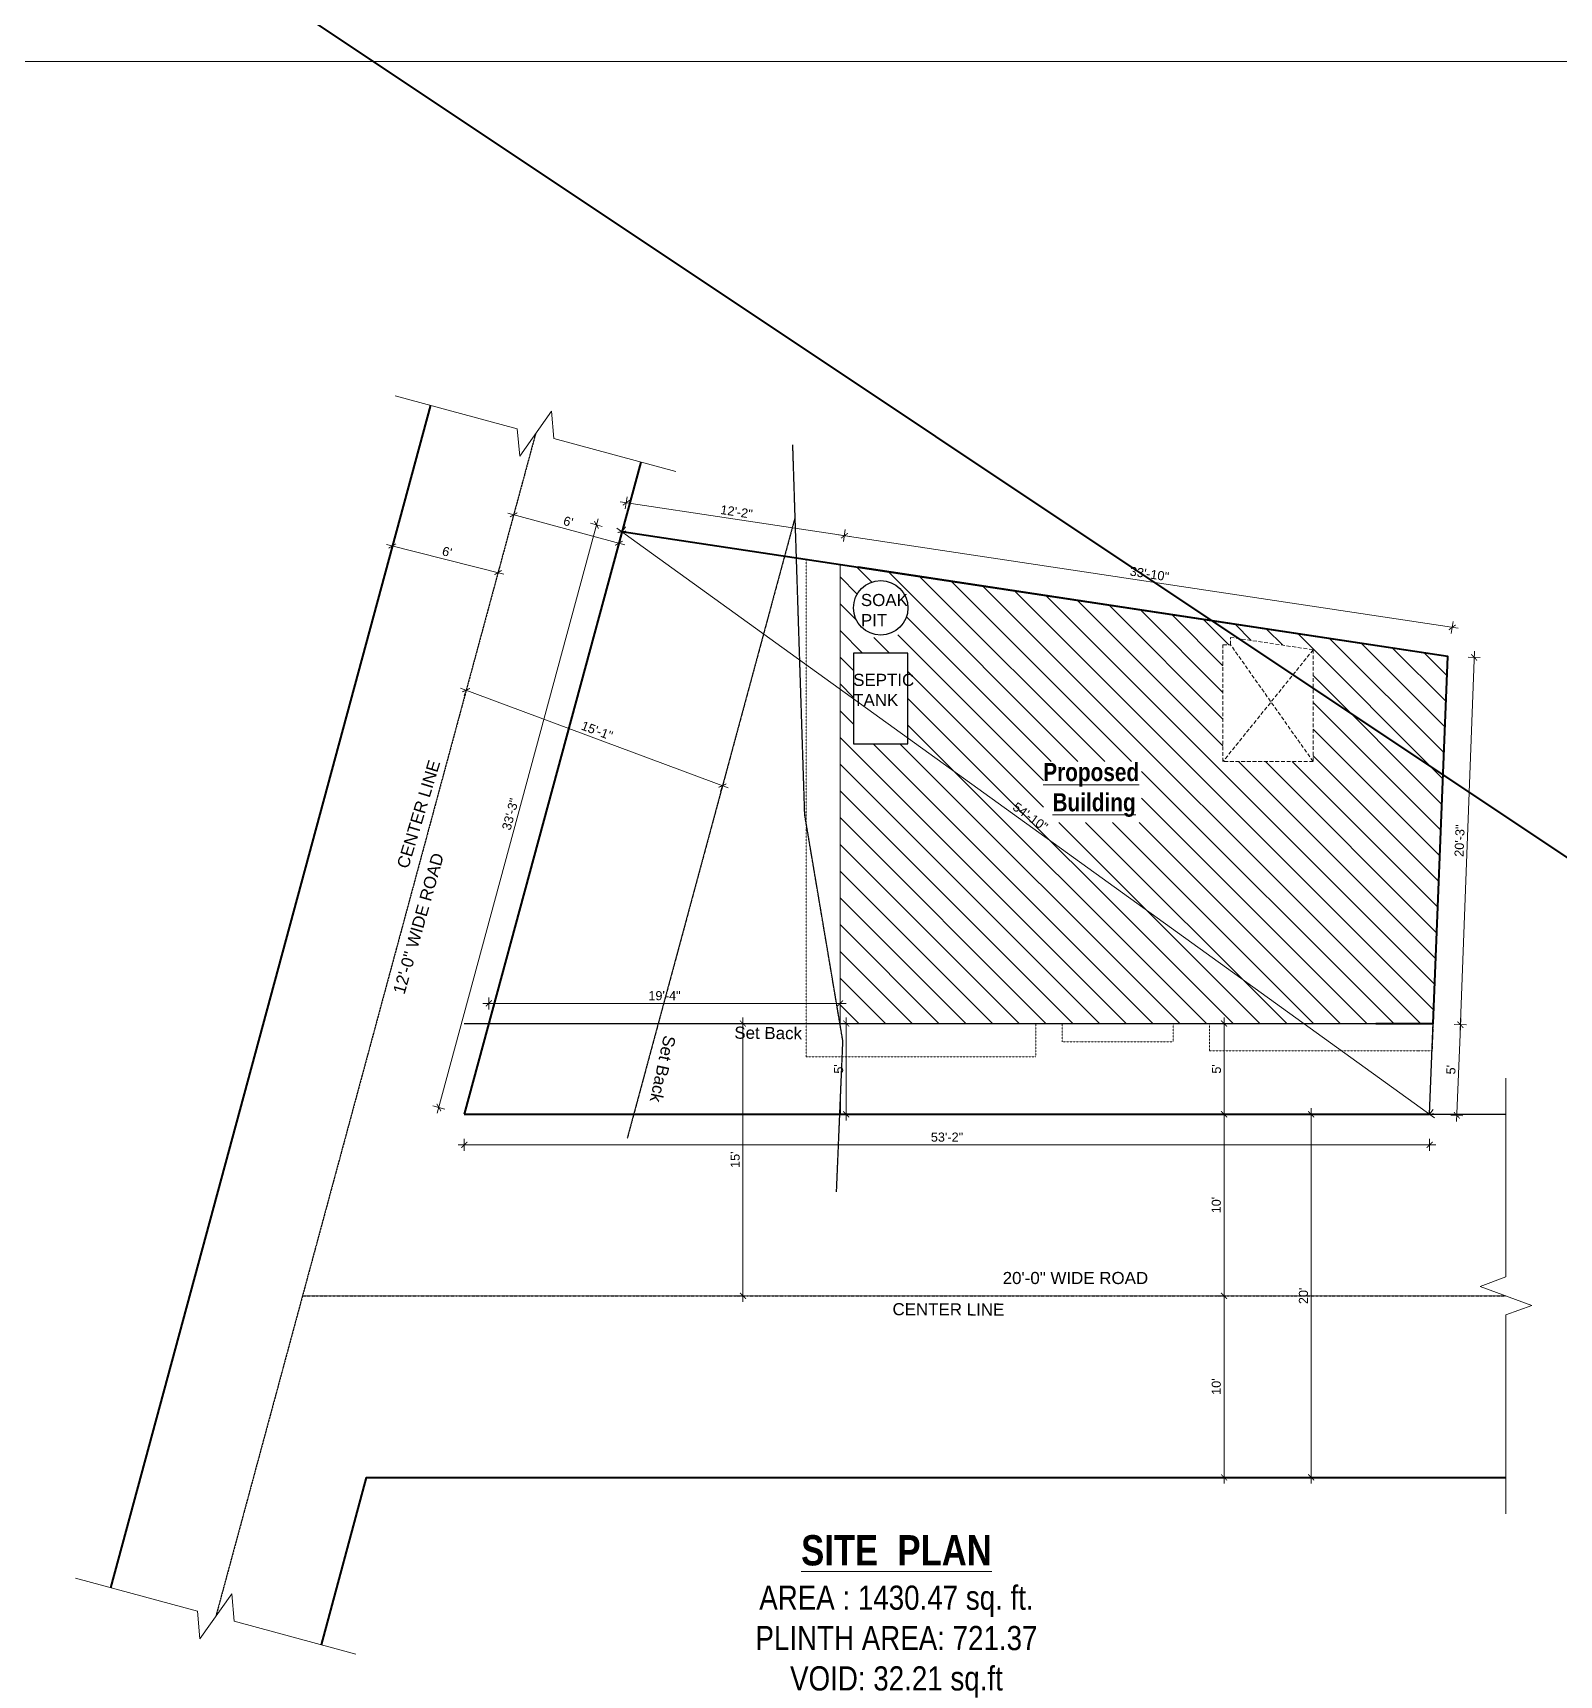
# Model space of a CAD drawing. Header units: inches. Extents: x 141029 to 151573, y -22384 to -18036.
# Drawn here: x 142529 to 143538, y -20148 to -19062 of the extents above; entities that cross this region are included whole.
import ezdxf

# ---------------------------------------------------------------- set-up
doc = ezdxf.new("R2010")
doc.units = ezdxf.units.IN
doc.header["$LTSCALE"] = 0.5
doc.header["$MEASUREMENT"] = 0
doc.header["$PDMODE"] = 66
doc.linetypes.add('CENTER', pattern=[2, 1.25, -0.25, 0.25, -0.25])
doc.linetypes.add('HIDDEN', pattern=[0.375, 0.25, -0.125])
doc.layers.add('A-Hatch', color=7, linetype='Continuous')
doc.layers.add('furniture', color=31, linetype='Continuous')
for name, color, linetype, lineweight in [('DIM', 4, 'Continuous', 5), ('DIM 1-100', 4, 'Continuous', 13), ('F-FURNITURE', 30, 'Continuous', 13), ('HACTH', 253, 'Continuous', 9), ('Text-100.w', 254, 'Continuous', 9), ('TEXTLAYER', 7, 'Continuous', 18), ('Toilet', 7, 'Continuous', 25), ('wall', 1, 'Continuous', 40)]:
    doc.layers.add(name, color=color, linetype=linetype, lineweight=lineweight)
doc.styles.add('arial', font='arial.ttf')
doc.styles.get("Standard").update_dxf_attribs({"font": 'arial.ttf'})
doc.dimstyles.new('1 by 96', dxfattribs={"dimtxt": 6, "dimasz": 4, "dimexe": 4, "dimexo": 4, "dimgap": 2, "dimtad": 1, "dimdec": 0, "dimzin": 0, "dimdsep": 46, "dimlunit": 4, "dimtxsty": 'Standard', "dimblk": 'ARCHTICK', "dimcen": 0, "dimdle": 4, "dimadec": 0, "dimazin": 0, "dimtfac": 1, "dimtdec": 0, "dimtix": 1, "dimtofl": 0, "dimtmove": 1, "dimatfit": 3, "dimldrblk": 'ARCHTICK', "dimfxl": 4, "dimfxlon": 1, "dimtolj": 1, "dimtzin": 0, "dimlwd": -1, "dimlwe": -1, "dimarcsym": 0})

# ---------------------------------------------------------------- blocks, each defined once
blk = doc.blocks.new('_ArchTick')
at = {"color": 0, "linetype": 'ByBlock', "const_width": 0.15}
blk.add_lwpolyline([(-0.5, -0.5), (0.5, 0.5)], dxfattribs=at)
blk = doc.blocks.new('*D648')
at = {"layer": 'Defpoints', "color": 0, "ltscale": 100, "transparency": 16777216}
for p in [(142849.5, -19371.5), (142916.4, -19399.9), (142919, -19390.3)]:
    blk.add_point(p, dxfattribs=at)
at = {"layer": 'DIM', "color": 0, "ltscale": 100, "transparency": 16777216}
for p, q in [((142847.7, -19378.2), (142845.9, -19384.9)), ((142843, -19380), (142920.3, -19400.9)), ((142917.2, -19397), (142915.4, -19403.7))]:
    blk.add_line(p, q, dxfattribs=at)
at = {"layer": 'DIM', "color": 0, "ltscale": 100, "transparency": 16777216, "xscale": 4, "yscale": 4, "zscale": 4}
for p, rotation in [((142846.9, -19381.1), 164.8724412294247), ((142916.4, -19399.9), 344.8724412294247)]:
    blk.add_blockref('_ArchTick', p, dxfattribs=dict(at, rotation=rotation))
at = {"layer": 'DIM', "color": 0, "ltscale": 100, "transparency": 16777216, "insert": (142883, -19385.6), "char_height": 6, "attachment_point": 5, "rotation": 344.8724}
blk.add_mtext("\\A1;6'", dxfattribs=at)
blk = doc.blocks.new('*D649')
at = {"layer": 'Defpoints', "color": 0, "ltscale": 100, "transparency": 16777216}
for p in [(142766.7, -19401.7), (142766.7, -19401.7), (142836.6, -19419.3)]:
    blk.add_point(p, dxfattribs=at)
at = {"layer": 'DIM', "color": 0, "ltscale": 100, "transparency": 16777216}
for p, q in [((142840.4, -19420.3), (142762.9, -19400.7)), ((142766.7, -19401.7), (142767.7, -19397.8)), ((142836.6, -19419.3), (142837.5, -19415.4))]:
    blk.add_line(p, q, dxfattribs=at)
at = {"layer": 'DIM', "color": 0, "ltscale": 100, "transparency": 16777216, "xscale": 4, "yscale": 4, "zscale": 4}
for p, rotation in [((142766.7, -19401.7), 165.8508285675572), ((142836.6, -19419.3), 345.8508285675571)]:
    blk.add_blockref('_ArchTick', p, dxfattribs=dict(at, rotation=rotation))
at = {"layer": 'DIM', "color": 0, "ltscale": 100, "transparency": 16777216, "insert": (142802.9, -19405.6), "char_height": 6, "attachment_point": 5, "rotation": 345.8508}
blk.add_mtext("\\A1;6'", dxfattribs=at)
blk = doc.blocks.new('*D650')
at = {"layer": 'Defpoints', "color": 0, "ltscale": 100, "transparency": 16777216}
for p in [(142815.5, -19497), (142984.9, -19560.1), (142984.9, -19560.1)]:
    blk.add_point(p, dxfattribs=at)
at = {"layer": 'DIM', "color": 0, "ltscale": 100, "transparency": 16777216}
for p, q in [((142811.8, -19495.6), (142988.7, -19561.5)), ((142815.5, -19497), (142814.1, -19500.8)), ((142984.9, -19560.1), (142983.6, -19563.9))]:
    blk.add_line(p, q, dxfattribs=at)
at = {"layer": 'DIM', "color": 0, "ltscale": 100, "transparency": 16777216, "xscale": 4, "yscale": 4, "zscale": 4}
for p, rotation in [((142815.5, -19497), 159.5719823471452), ((142984.9, -19560.1), 339.5719823471452)]:
    blk.add_blockref('_ArchTick', p, dxfattribs=dict(at, rotation=rotation))
at = {"layer": 'DIM', "color": 0, "ltscale": 100, "transparency": 16777216, "insert": (142902, -19523.8), "char_height": 6, "attachment_point": 5, "rotation": 339.572}
blk.add_mtext('\\A1;15\'-1"', dxfattribs=at)
blk = doc.blocks.new('*D651')
at = {"layer": 'Defpoints', "color": 0, "transparency": 16777216}
for p in [(142998.4, -19717.4), (142998.4, -19717.4), (142998.4, -19897.4)]:
    blk.add_point(p, dxfattribs=at)
at = {"layer": 'DIM 1-100', "color": 0, "transparency": 16777216}
for p, q in [((142998.4, -19901.4), (142998.4, -19713.4)), ((142998.4, -19717.4), (142994.4, -19717.4)), ((142998.4, -19897.4), (142994.4, -19897.4))]:
    blk.add_line(p, q, dxfattribs=at)
at = {"layer": 'DIM 1-100', "color": 0, "transparency": 16777216, "xscale": 4, "yscale": 4, "zscale": 4}
for p, rotation in [((142998.4, -19717.4), 90), ((142998.4, -19897.4), 270)]:
    blk.add_blockref('_ArchTick', p, dxfattribs=dict(at, rotation=rotation))
at = {"layer": 'DIM 1-100', "color": 0, "transparency": 16777216, "insert": (142993.3, -19807.4), "char_height": 6, "attachment_point": 5, "rotation": 90}
blk.add_mtext("\\A1;15'", dxfattribs=at)
blk = doc.blocks.new('*D652')
at = {"layer": 'Defpoints', "color": 0, "transparency": 16777216}
for p in [(142918.5, -19392.3), (143065.5, -19394.9), (143062.6, -19414)]:
    blk.add_point(p, dxfattribs=at)
at = {"layer": 'DIM 1-100', "color": 0, "transparency": 16777216}
for p, q in [((142917.4, -19372.5), (143069.4, -19395.5)), ((142920.7, -19377.1), (142921.9, -19369.2)), ((143064.9, -19398.8), (143066.1, -19390.9))]:
    blk.add_line(p, q, dxfattribs=at)
at = {"layer": 'DIM 1-100', "color": 0, "transparency": 16777216, "xscale": 4, "yscale": 4, "zscale": 4}
for p, rotation in [((142921.3, -19373.1), 171.4141303900678), ((143065.5, -19394.9), 351.4141303900677)]:
    blk.add_blockref('_ArchTick', p, dxfattribs=dict(at, rotation=rotation))
at = {"layer": 'DIM 1-100', "color": 0, "transparency": 16777216, "insert": (142994.2, -19379.1), "char_height": 6, "attachment_point": 5, "rotation": 351.4141}
blk.add_mtext('\\A1;12\'-2"', dxfattribs=at)
blk = doc.blocks.new('*D653')
at = {"layer": 'Defpoints', "color": 0, "transparency": 16777216}
for p in [(143062.6, -19414), (143467.2, -19455.5), (143464.3, -19474.7)]:
    blk.add_point(p, dxfattribs=at)
at = {"layer": 'DIM 1-100', "color": 0, "transparency": 16777216}
for p, q in [((143061.5, -19394.3), (143471.1, -19456.1)), ((143064.9, -19398.8), (143066.1, -19390.9)), ((143466.6, -19459.5), (143467.8, -19451.6))]:
    blk.add_line(p, q, dxfattribs=at)
at = {"layer": 'DIM 1-100', "color": 0, "transparency": 16777216, "xscale": 4, "yscale": 4, "zscale": 4}
for p, rotation in [((143065.5, -19394.9), 171.4141303900433), ((143467.2, -19455.5), 351.4141303900433)]:
    blk.add_blockref('_ArchTick', p, dxfattribs=dict(at, rotation=rotation))
at = {"layer": 'DIM 1-100', "color": 0, "transparency": 16777216, "insert": (143267.1, -19420.2), "char_height": 6, "attachment_point": 5, "rotation": 351.4141}
blk.add_mtext('\\A1;33\'-10"', dxfattribs=at)
blk = doc.blocks.new('*D654')
at = {"layer": 'Defpoints', "color": 0, "transparency": 16777216}
for p in [(143463.8, -19474.6), (143454.7, -19717.4), (143472.6, -19718.1)]:
    blk.add_point(p, dxfattribs=at)
at = {"layer": 'DIM 1-100', "color": 0, "transparency": 16777216}
for p, q in [((143481.9, -19471.3), (143472.5, -19722.1)), ((143477.7, -19475.1), (143485.7, -19475.4)), ((143468.6, -19718), (143476.6, -19718.3))]:
    blk.add_line(p, q, dxfattribs=at)
at = {"layer": 'DIM 1-100', "color": 0, "transparency": 16777216, "xscale": 4, "yscale": 4, "zscale": 4}
for p, rotation in [((143481.7, -19475.3), 87.85303918847967), ((143472.6, -19718.1), 267.8530391884797)]:
    blk.add_blockref('_ArchTick', p, dxfattribs=dict(at, rotation=rotation))
at = {"layer": 'DIM 1-100', "color": 0, "transparency": 16777216, "insert": (143472.1, -19596.5), "char_height": 6, "attachment_point": 5, "rotation": 87.853}
blk.add_mtext('\\A1;20\'-3"', dxfattribs=at)
blk = doc.blocks.new('*D655')
at = {"layer": 'Defpoints', "color": 0, "transparency": 16777216}
for p in [(143454.7, -19717.4), (143452.3, -19777.4), (143470.3, -19778.1)]:
    blk.add_point(p, dxfattribs=at)
at = {"layer": 'DIM 1-100', "color": 0, "transparency": 16777216}
for p, q in [((143472.8, -19714.1), (143470.1, -19782.1)), ((143468.6, -19718), (143476.6, -19718.3)), ((143466.3, -19778), (143474.3, -19778.3))]:
    blk.add_line(p, q, dxfattribs=at)
at = {"layer": 'DIM 1-100', "color": 0, "transparency": 16777216, "xscale": 4, "yscale": 4, "zscale": 4}
for p, rotation in [((143472.6, -19718.1), 87.74153812678448), ((143470.3, -19778.1), 267.7415381267845)]:
    blk.add_blockref('_ArchTick', p, dxfattribs=dict(at, rotation=rotation))
at = {"layer": 'DIM 1-100', "color": 0, "transparency": 16777216, "insert": (143466.4, -19747.9), "char_height": 6, "attachment_point": 5, "rotation": 87.7415}
blk.add_mtext("\\A1;5'", dxfattribs=at)
blk = doc.blocks.new('*D656')
at = {"layer": 'Defpoints', "color": 0, "transparency": 16777216}
for p in [(142814.3, -19777.4), (143452.3, -19777.4), (142814.3, -19797.6)]:
    blk.add_point(p, dxfattribs=at)
at = {"layer": 'DIM 1-100', "color": 0, "transparency": 16777216}
for p, q in [((143456.3, -19797.6), (142810.3, -19797.6)), ((142814.3, -19793.6), (142814.3, -19801.6)), ((143452.3, -19793.6), (143452.3, -19801.6))]:
    blk.add_line(p, q, dxfattribs=at)
at = {"layer": 'DIM 1-100', "color": 0, "transparency": 16777216, "xscale": 4, "yscale": 4, "zscale": 4, "rotation": 180}
blk.add_blockref('_ArchTick', (142814.3, -19797.6), dxfattribs=at)
at = {"layer": 'DIM 1-100', "color": 0, "transparency": 16777216, "xscale": 4, "yscale": 4, "zscale": 4}
blk.add_blockref('_ArchTick', (143452.3, -19797.6), dxfattribs=at)
at = {"layer": 'DIM 1-100', "color": 0, "transparency": 16777216, "insert": (143133.3, -19792.5), "char_height": 6, "attachment_point": 5}
blk.add_mtext('\\A1;53\'-2"', dxfattribs=at)
blk = doc.blocks.new('*D532')
at = {"layer": 'Defpoints', "color": 0, "transparency": 16777216}
for p in [(142901.6, -19387.7), (142918.5, -19392.3), (142814.3, -19777.4)]:
    blk.add_point(p, dxfattribs=at)
at = {"layer": 'DIM 1-100', "color": 0, "transparency": 16777216}
for p, q in [((142796.4, -19776.7), (142902.7, -19383.8)), ((142905.5, -19388.8), (142897.8, -19386.7)), ((142801.4, -19773.9), (142793.6, -19771.8))]:
    blk.add_line(p, q, dxfattribs=at)
at = {"layer": 'DIM 1-100', "color": 0, "transparency": 16777216, "xscale": 4, "yscale": 4, "zscale": 4}
for p, rotation in [((142901.6, -19387.7), 74.87244122966399), ((142797.5, -19772.9), 254.872441229664)]:
    blk.add_blockref('_ArchTick', p, dxfattribs=dict(at, rotation=rotation))
at = {"layer": 'DIM 1-100', "color": 0, "transparency": 16777216, "insert": (142844.7, -19579), "char_height": 6, "attachment_point": 5, "rotation": 74.8724}
blk.add_mtext('\\A1;33\'-3"', dxfattribs=at)
blk = doc.blocks.new('*D533')
at = {"layer": 'Defpoints', "color": 0, "transparency": 16777216}
for p in [(142918.5, -19392.3), (143452.3, -19777.4), (143452.3, -19777.4)]:
    blk.add_point(p, dxfattribs=at)
at = {"layer": 'DIM 1-100', "color": 0, "transparency": 16777216}
for p, q in [((142918.5, -19392.3), (142920.8, -19389)), ((142915.2, -19389.9), (143455.6, -19779.8)), ((143452.3, -19777.4), (143454.7, -19774.2))]:
    blk.add_line(p, q, dxfattribs=at)
at = {"layer": 'DIM 1-100', "color": 0, "transparency": 16777216, "xscale": 4, "yscale": 4, "zscale": 4}
for p, rotation in [((142918.5, -19392.3), 144.1906903498436), ((143452.3, -19777.4), 324.1906903498436)]:
    blk.add_blockref('_ArchTick', p, dxfattribs=dict(at, rotation=rotation))
at = {"layer": 'DIM 1-100', "color": 0, "transparency": 16777216, "insert": (143188.4, -19580.7), "char_height": 6, "attachment_point": 5, "rotation": 324.1907}
blk.add_mtext('\\A1;54\'-10"', dxfattribs=at)
blk = doc.blocks.new('*D657')
at = {"layer": 'Defpoints', "color": 0, "transparency": 16777216}
for p in [(142830.5, -19704.1), (142830.5, -19717.4), (143062.6, -19717.4)]:
    blk.add_point(p, dxfattribs=at)
at = {"layer": 'DIM 1-100', "color": 0, "transparency": 16777216}
for p, q in [((143066.6, -19704.1), (142826.5, -19704.1)), ((142830.5, -19708.1), (142830.5, -19700.1)), ((143062.6, -19708.1), (143062.6, -19700.1))]:
    blk.add_line(p, q, dxfattribs=at)
at = {"layer": 'DIM 1-100', "color": 0, "transparency": 16777216, "xscale": 4, "yscale": 4, "zscale": 4, "rotation": 180}
blk.add_blockref('_ArchTick', (142830.5, -19704.1), dxfattribs=at)
at = {"layer": 'DIM 1-100', "color": 0, "transparency": 16777216, "xscale": 4, "yscale": 4, "zscale": 4}
blk.add_blockref('_ArchTick', (143062.6, -19704.1), dxfattribs=at)
at = {"layer": 'DIM 1-100', "color": 0, "transparency": 16777216, "insert": (142946.6, -19699), "char_height": 6, "attachment_point": 5}
blk.add_mtext('\\A1;19\'-4"', dxfattribs=at)
blk = doc.blocks.new('*D658')
at = {"layer": 'Defpoints', "color": 0, "transparency": 16777216}
for p in [(143062.6, -19717.4), (143066.7, -19717.4), (143062.6, -19777.4)]:
    blk.add_point(p, dxfattribs=at)
at = {"layer": 'DIM 1-100', "color": 0, "transparency": 16777216}
for p, q in [((143066.7, -19781.4), (143066.7, -19713.4)), ((143066.6, -19717.4), (143070.7, -19717.4)), ((143066.6, -19777.4), (143070.7, -19777.4))]:
    blk.add_line(p, q, dxfattribs=at)
at = {"layer": 'DIM 1-100', "color": 0, "transparency": 16777216, "xscale": 4, "yscale": 4, "zscale": 4}
for p, rotation in [((143066.7, -19717.4), 90), ((143066.7, -19777.4), 270)]:
    blk.add_blockref('_ArchTick', p, dxfattribs=dict(at, rotation=rotation))
at = {"layer": 'DIM 1-100', "color": 0, "transparency": 16777216, "insert": (143061.7, -19747.4), "char_height": 6, "attachment_point": 5, "rotation": 90}
blk.add_mtext("\\A1;5'", dxfattribs=at)
blk = doc.blocks.new('*D534')
at = {"layer": 'Defpoints', "color": 0, "transparency": 16777216}
for p in [(143316.4, -19897.4), (143316.4, -19897.4), (143316.4, -20017.4)]:
    blk.add_point(p, dxfattribs=at)
at = {"layer": 'DIM 1-100', "color": 0, "transparency": 16777216}
for p, q in [((143316.4, -19897.4), (143312.4, -19897.4)), ((143316.4, -20021.4), (143316.4, -19893.4)), ((143316.4, -20017.4), (143312.4, -20017.4))]:
    blk.add_line(p, q, dxfattribs=at)
at = {"layer": 'DIM 1-100', "color": 0, "transparency": 16777216, "xscale": 4, "yscale": 4, "zscale": 4}
for p, rotation in [((143316.4, -19897.4), 90), ((143316.4, -20017.4), 270)]:
    blk.add_blockref('_ArchTick', p, dxfattribs=dict(at, rotation=rotation))
at = {"layer": 'DIM 1-100', "color": 0, "transparency": 16777216, "insert": (143311.3, -19957.4), "char_height": 6, "attachment_point": 5, "rotation": 90}
blk.add_mtext("\\A1;10'", dxfattribs=at)
blk = doc.blocks.new('*D535')
at = {"layer": 'Defpoints', "color": 0, "transparency": 16777216}
for p in [(143316.4, -19777.4), (143316.4, -19777.4), (143316.4, -19897.4)]:
    blk.add_point(p, dxfattribs=at)
at = {"layer": 'DIM 1-100', "color": 0, "transparency": 16777216}
for p, q in [((143316.4, -19777.4), (143312.4, -19777.4)), ((143316.4, -19901.4), (143316.4, -19773.4)), ((143316.4, -19897.4), (143312.4, -19897.4))]:
    blk.add_line(p, q, dxfattribs=at)
at = {"layer": 'DIM 1-100', "color": 0, "transparency": 16777216, "xscale": 4, "yscale": 4, "zscale": 4}
for p, rotation in [((143316.4, -19777.4), 90), ((143316.4, -19897.4), 270)]:
    blk.add_blockref('_ArchTick', p, dxfattribs=dict(at, rotation=rotation))
at = {"layer": 'DIM 1-100', "color": 0, "transparency": 16777216, "insert": (143311.3, -19837.4), "char_height": 6, "attachment_point": 5, "rotation": 90}
blk.add_mtext("\\A1;10'", dxfattribs=at)
blk = doc.blocks.new('*D536')
at = {"layer": 'Defpoints', "color": 0, "transparency": 16777216}
for p in [(143316.4, -19717.4), (143316.4, -19717.4), (143316.4, -19777.4)]:
    blk.add_point(p, dxfattribs=at)
at = {"layer": 'DIM 1-100', "color": 0, "transparency": 16777216}
for p, q in [((143316.4, -19781.4), (143316.4, -19713.4)), ((143316.4, -19717.4), (143312.4, -19717.4)), ((143316.4, -19777.4), (143312.4, -19777.4))]:
    blk.add_line(p, q, dxfattribs=at)
at = {"layer": 'DIM 1-100', "color": 0, "transparency": 16777216, "xscale": 4, "yscale": 4, "zscale": 4}
for p, rotation in [((143316.4, -19717.4), 90), ((143316.4, -19777.4), 270)]:
    blk.add_blockref('_ArchTick', p, dxfattribs=dict(at, rotation=rotation))
at = {"layer": 'DIM 1-100', "color": 0, "transparency": 16777216, "insert": (143311.4, -19747.4), "char_height": 6, "attachment_point": 5, "rotation": 90}
blk.add_mtext("\\A1;5'", dxfattribs=at)
blk = doc.blocks.new('*D537')
at = {"layer": 'Defpoints', "color": 0, "transparency": 16777216}
for p in [(143374, -19777.4), (143374, -19777.4), (143374, -20017.4)]:
    blk.add_point(p, dxfattribs=at)
at = {"layer": 'DIM 1-100', "color": 0, "transparency": 16777216}
for p, q in [((143374, -19777.4), (143370, -19777.4)), ((143374, -20021.4), (143374, -19773.4)), ((143374, -20017.4), (143370, -20017.4))]:
    blk.add_line(p, q, dxfattribs=at)
at = {"layer": 'DIM 1-100', "color": 0, "transparency": 16777216, "xscale": 4, "yscale": 4, "zscale": 4}
for p, rotation in [((143374, -19777.4), 90), ((143374, -20017.4), 270)]:
    blk.add_blockref('_ArchTick', p, dxfattribs=dict(at, rotation=rotation))
at = {"layer": 'DIM 1-100', "color": 0, "transparency": 16777216, "insert": (143368.9, -19897.4), "char_height": 6, "attachment_point": 5, "rotation": 90}
blk.add_mtext("\\A1;20'", dxfattribs=at)

msp = doc.modelspace()

# ---------------------------------------------------------------- hatches: boundary and pattern name
at = {"layer": 'A-Hatch'}
h = msp.add_hatch(dxfattribs=at)
h.set_pattern_fill('ANSI31', color=256, scale=100, angle=-90)
h.set_pattern_definition([(315, (162704.075, 123376.436), (8.8388348, 8.8388348), [])])
h.paths.add_polyline_path([(143107.5, -19532.5), (143071.5, -19532.5), (143071.5, -19472.5), (143107.5, -19472.5)], flags=16)
h.paths.add_polyline_path([(143315.7, -19544.2), (143315.7, -19467), (143320.7, -19467), (143320.7, -19462.1), (143375.3, -19470.3), (143375.3, -19544.2)], flags=16)
h.paths.add_polyline_path([(143101, -19485.9), (143101, -19529.3), (143075.6, -19529.3), (143075.6, -19485.9)], flags=0)
h.paths.add_polyline_path([(143197.1, -19544.1), (143197.1, -19584.5), (143261.8, -19584.5), (143261.8, -19544.1)], flags=16)
edge = h.paths.add_edge_path()
edge.add_arc((143089.5, -19442.6), 18, 217.8297, 308.7167)
edge.add_line((143100.8, -19456.7), (143100.8, -19462.1))
edge.add_line((143100.8, -19462.1), (143075.3, -19462.1))
edge.add_line((143075.3, -19462.1), (143075.3, -19453.7))
edge = h.paths.add_edge_path()
edge.add_arc((143089.5, -19442.6), 18, 123.0303, 142.1816)
edge.add_line((143075.3, -19431.6), (143075.3, -19427.5))
edge.add_line((143075.3, -19427.5), (143079.7, -19427.5))
edge = h.paths.add_edge_path()
edge.add_arc((143089.5, -19442.6), 18, 51.2947, 56.981)
edge.add_line((143099.3, -19427.5), (143100.8, -19427.5))
edge.add_line((143100.8, -19427.5), (143100.8, -19428.6))
edge = h.paths.add_edge_path()
edge.add_arc((143089.5, -19442.6), 18, 0, 360)
h.paths.add_polyline_path([(143062.6, -19717.4), (143454.7, -19717.4), (143464.3, -19474.7), (143062.6, -19414)])

# ---------------------------------------------------------------- linework, layer by layer
at = {"layer": 'DIM 1-100', "linetype": 'Continuous'}
for points in [[(142768.7, -19302.4), (142849.3, -19324.2), (142850.9, -19342.4), (142871.9, -19312.5), (142873.5, -19330.7), (142954.1, -19352.5)], [(143502.7, -19753.4), (143502.7, -19884.9), (143485.6, -19891.2), (143519.9, -19903.7), (143502.7, -19909.9), (143502.7, -20041.4)], [(142557.4, -20084.1), (142638, -20105.9), (142639.5, -20124.1), (142660.6, -20094.3), (142662.1, -20112.5), (142742.7, -20134.3)]]:
    msp.add_lwpolyline(points, dxfattribs=at)
at = {"layer": 'DIM 1-100'}
msp.add_lwpolyline([(143464.3, -19474.7), (143454.7, -19717.4), (143062.6, -19717.4), (143062.6, -19414), (143463.8, -19474.6)], dxfattribs=at)
at = {"layer": 'F-FURNITURE'}
msp.add_lwpolyline([(141686.5, -19081.5), (147066.1, -19081.5), (147066.1, -21384.2), (141686.5, -21384.2)], close=True, dxfattribs=at)
at = {"layer": 'furniture', "ltscale": 7}
msp.add_lwpolyline([(143071.5, -19532.5), (143107.5, -19532.5), (143107.5, -19472.5), (143071.5, -19472.5)], close=True, dxfattribs=at)
msp.add_circle((143089.5, -19442.6), 18, dxfattribs=at)
at = {"layer": 'HACTH', "linetype": 'HIDDEN', "ltscale": 0.3}
for p, q in [((143040.3, -19588.2), (143040.3, -19410.7)), ((143040.3, -19410.7), (143074.6, -19415.8)), ((143040.3, -19588.2), (143040.3, -19739.4)), ((143192.1, -19739.4), (143192.1, -19717.4)), ((143209.5, -19729.4), (143209.5, -19717.4)), ((143209.5, -19729.4), (143209.5, -19717.4)), ((143282.7, -19717.4), (143282.7, -19729.4)), ((143282.7, -19717.4), (143282.7, -19729.4)), ((143306.7, -19717.4), (143306.7, -19735.4)), ((143221.5, -19729.4), (143209.5, -19729.4)), ((143221.5, -19729.4), (143209.5, -19729.4)), ((143221.5, -19729.4), (143282.7, -19729.4)), ((143221.5, -19729.4), (143282.7, -19729.4)), ((143306.7, -19735.4), (143315.7, -19735.4)), ((143315.7, -19735.4), (143445, -19735.4)), ((143445, -19735.4), (143454, -19735.4)), ((143040.3, -19739.4), (143192.1, -19739.4))]:
    msp.add_line(p, q, dxfattribs=at)
at = {"layer": 'HACTH', "linetype": 'HIDDEN', "ltscale": 20}
for p, q in [((143375.3, -19470.3), (143315.7, -19544.2)), ((143375.3, -19544.2), (143320.7, -19467)), ((143454.7, -19717.4), (143454, -19735.4))]:
    msp.add_line(p, q, dxfattribs=at)
for points in [[(143375.3, -19544.2), (143315.7, -19544.2), (143315.7, -19467), (143320.7, -19467), (143320.7, -19462.1), (143375.3, -19470.3), (143375.3, -19544.2)], [(143454, -19735.4), (143454.7, -19717.4)]]:
    msp.add_lwpolyline(points, dxfattribs=at)
at = {"layer": 'Toilet', "linetype": 'CENTER', "ltscale": 0.5}
for p, q in [((142861.4, -19327.5), (142650.1, -20109.2)), ((142707.3, -19897.4), (143502.7, -19897.4))]:
    msp.add_line(p, q, dxfattribs=at)
at = {"layer": 'Toilet', "linetype": 'HIDDEN', "ltscale": 2}
for p, q in [((143032.9, -19382.7), (142922, -19793.1)), ((142814.3, -19717.4), (143454.7, -19717.4))]:
    msp.add_line(p, q, dxfattribs=at)
at = {"layer": 'Toilet'}
for p, q in [((143452.3, -19777.4), (143464.3, -19474.7)), ((143454.7, -19717.4), (143464.3, -19474.7)), ((143062.6, -19768.4), (143062.6, -19777.4)), ((143062.6, -19768.4), (143062.6, -19777.4)), ((143452.3, -19777.4), (143502.7, -19777.4))]:
    msp.add_line(p, q, dxfattribs=at)
at = {"layer": 'Toilet', "linetype": 'HIDDEN', "ltscale": 2}
msp.add_lwpolyline([(143060.3, -19828.6), (143064.5, -19729), (143039.3, -19579.4), (143031.4, -19334.9)], dxfattribs=at)
at = {"layer": 'wall'}
for p, q in [((141502.3, -18246.2), (147362.4, -22155.7)), ((142791.9, -19308.7), (142580.5, -20090.4)), ((142930.9, -19346.3), (142814.3, -19777.4)), ((143464.3, -19474.7), (142918.5, -19392.3)), ((143464.3, -19474.7), (143074.6, -19415.8)), ((142814.3, -19777.4), (142864.1, -19777.4)), ((142864.1, -19777.4), (143452.3, -19777.4)), ((142749.4, -20017.4), (142719.6, -20128)), ((142749.4, -20017.4), (143502.7, -20017.4))]:
    msp.add_line(p, q, dxfattribs=at)
msp.add_lwpolyline([(143416.7, -19717.4), (143454.7, -19717.4), (143464.3, -19474.7), (143074.6, -19415.8)], dxfattribs=at)

# ---------------------------------------------------------------- texts
at = {"layer": 'Text-100.w', "width": 569.102, "attachment_point": 2, "style": 'arial'}
for s, insert, char_height in [('\\A1;{\\fArial Narrow|b1|i0|c0|p34;\\LProposed\\P Building}', (143228.6, -19545.1), 12), ('\\A1;{\\fArial Narrow|b1|i0|c0|p34;\\LSITE  PLAN\\P\\fArial Narrow|b0|i0|c0|p34;\\H0.8x;\\lAREA : 1430.47 sq. ft.\\PPLINTH AREA: 721.37\\PVOID: 32.21 sq.ft}', (143099.9, -20055.6), 20)]:
    msp.add_mtext(s, dxfattribs=dict(at, insert=insert, char_height=char_height))
at = {"layer": 'TEXTLAYER', "ltscale": 5, "char_height": 8, "attachment_point": 1}
for s, insert, width, rotation in [('{\\fArial|b0|i0|c0|p34;SOAK \\PPIT}', (143076.4, -19433.4), 90.522, 0.0057), ('{\\fArial|b0|i0|c0|p34;SEPTIC \\PTANK}', (143071.3, -19486.2), 90.522, 0.0057), ('{\\fArial|b0|i0|c0|p34;CENTER LINE}', (142769.5, -19613.2), 90.522, 73.2185), ('{\\fArial|b0|i0|c0|p34;12\'-0" WIDE ROAD}', (142767, -19696.4), 128.75, 74.1733), ('{\\fArial|b0|i0|c0|p34;Set Back}', (142954.1, -19726.4), 128.75, 257.7848), ('{\\fArial|b0|i0|c0|p34;Set Back}', (142992.8, -19719.4), 128.75, 359.4478), ('{\\fArial|b0|i0|c0|p34;20\'-0" WIDE ROAD}', (143170.1, -19881.6), 128.75, 0.0057), ('{\\fArial|b0|i0|c0|p34;CENTER LINE}', (143097.3, -19902.2), 90.522, 359.7903)]:
    msp.add_mtext(s, dxfattribs=dict(at, insert=insert, width=width, rotation=rotation))

# ---------------------------------------------------------------- dimensions: what is measured, and where the dimension line sits
at = {"layer": 'DIM', "ltscale": 100}
for p1, p2, distance, picture, middle in [((142849.5, -19371.5), (142919, -19390.3), -9.9, '*D648', (142883, -19385.6)), ((142836.6, -19419.3), (142766.7, -19401.7), 0, '*D649', (142802.9, -19405.6)), ((142815.5, -19497), (142984.9, -19560.1), 0, '*D650', (142902, -19523.8))]:
    dim = msp.add_aligned_dim(p1=p1, p2=p2, distance=distance, dimstyle='1 by 96', override={"dimfxl": 3, "dimarcsym": 1}, dxfattribs=at)
    dim.commit()
    dim.dimension.update_dxf_attribs({"geometry": picture, "text_midpoint": middle})
at = {"layer": 'DIM 1-100'}
for p1, p2, distance, picture, middle in [((142918.5, -19392.3), (143062.6, -19414), 19.3, '*D652', (142994.2, -19379.1)), ((142814.3, -19777.4), (142918.5, -19392.3), 17.4, '*D532', (142844.7, -19579)), ((142918.5, -19392.3), (143452.3, -19777.4), 0, '*D533', (143188.4, -19580.7)), ((143062.6, -19414), (143464.3, -19474.7), 19.3, '*D653', (143267.1, -19420.2)), ((143463.8, -19474.6), (143454.7, -19717.4), 17.9, '*D654', (143472.1, -19596.5)), ((143062.6, -19717.4), (142830.5, -19717.4), -13.3, '*D657', (142946.6, -19699)), ((142998.4, -19897.4), (142998.4, -19717.4), 0, '*D651', (142993.3, -19807.4)), ((143062.6, -19777.4), (143062.6, -19717.4), -4.2, '*D658', (143061.7, -19747.4)), ((143454.7, -19717.4), (143452.3, -19777.4), 17.9, '*D655', (143466.4, -19747.9)), ((143452.3, -19777.4), (142814.3, -19777.4), 20.2, '*D656', (143133.3, -19792.5))]:
    dim = msp.add_aligned_dim(p1=p1, p2=p2, distance=distance, dimstyle='1 by 96', dxfattribs=at)
    dim.commit()
    dim.dimension.update_dxf_attribs({"geometry": picture, "text_midpoint": middle})
for base, p1, p2, picture, middle in [((143316.4, -19717.4), (143316.4, -19777.4), (143316.4, -19717.4), '*D536', (143311.4, -19747.4)), ((143316.4, -19777.4), (143316.4, -19897.4), (143316.4, -19777.4), '*D535', (143311.3, -19837.4)), ((143374, -19777.4), (143374, -20017.4), (143374, -19777.4), '*D537', (143368.9, -19897.4)), ((143316.4, -19897.4), (143316.4, -20017.4), (143316.4, -19897.4), '*D534', (143311.3, -19957.4))]:
    dim = msp.add_linear_dim(base=base, p1=p1, p2=p2, angle=270, dimstyle='1 by 96', dxfattribs=at)
    dim.commit()
    dim.dimension.update_dxf_attribs({"geometry": picture, "text_midpoint": middle})

doc.saveas('drawing.dxf')
